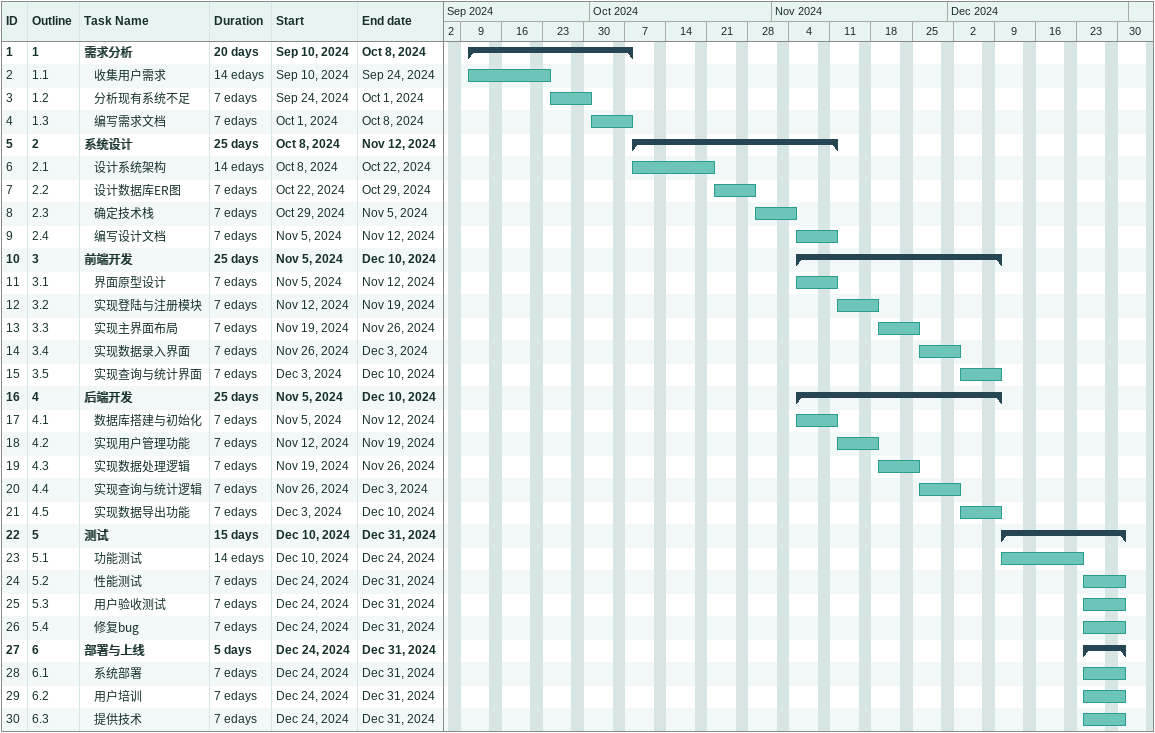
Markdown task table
| ID | WBS | Task | Duration | Start | Finish |
|---|---|---|---|---|---|
| 1 | 1 | **需求分析** | 20d | 2024-09-10 | 2024-10-08 |
| 2 | 1.1 | 收集用户需求 | 14ed | 2024-09-10 | 2024-09-24 |
| 3 | 1.2 | 分析现有系统不足 | 7ed | 2024-09-24 | 2024-10-01 |
| 4 | 1.3 | 编写需求文档 | 7ed | 2024-10-01 | 2024-10-08 |
| 5 | 2 | **系统设计** | 25d | 2024-10-08 | 2024-11-12 |
| 6 | 2.1 | 设计系统架构 | 14ed | 2024-10-08 | 2024-10-22 |
| 7 | 2.2 | 设计数据库ER图 | 7ed | 2024-10-22 | 2024-10-29 |
| 8 | 2.3 | 确定技术栈 | 7ed | 2024-10-29 | 2024-11-05 |
| 9 | 2.4 | 编写设计文档 | 7ed | 2024-11-05 | 2024-11-12 |
| 10 | 3 | **前端开发** | 25d | 2024-11-05 | 2024-12-10 |
| 11 | 3.1 | 界面原型设计 | 7ed | 2024-11-05 | 2024-11-12 |
| 12 | 3.2 | 实现登陆与注册模块 | 7ed | 2024-11-12 | 2024-11-19 |
| 13 | 3.3 | 实现主界面布局 | 7ed | 2024-11-19 | 2024-11-26 |
| 14 | 3.4 | 实现数据录入界面 | 7ed | 2024-11-26 | 2024-12-03 |
| 15 | 3.5 | 实现查询与统计界面 | 7ed | 2024-12-03 | 2024-12-10 |
| 16 | 4 | **后端开发** | 25d | 2024-11-05 | 2024-12-10 |
| 17 | 4.1 | 数据库搭建与初始化 | 7ed | 2024-11-05 | 2024-11-12 |
| 18 | 4.2 | 实现用户管理功能 | 7ed | 2024-11-12 | 2024-11-19 |
| 19 | 4.3 | 实现数据处理逻辑 | 7ed | 2024-11-19 | 2024-11-26 |
| 20 | 4.4 | 实现查询与统计逻辑 | 7ed | 2024-11-26 | 2024-12-03 |
| 21 | 4.5 | 实现数据导出功能 | 7ed | 2024-12-03 | 2024-12-10 |
| 22 | 5 | **测试** | 15d | 2024-12-10 | 2024-12-31 |
| 23 | 5.1 | 功能测试 | 14ed | 2024-12-10 | 2024-12-24 |
| 24 | 5.2 | 性能测试 | 7ed | 2024-12-24 | 2024-12-31 |
| 25 | 5.3 | 用户验收测试 | 7ed | 2024-12-24 | 2024-12-31 |
| 26 | 5.4 | 修复bug | 7ed | 2024-12-24 | 2024-12-31 |
| 27 | 6 | **部署与上线** | 5d | 2024-12-24 | 2024-12-31 |
| 28 | 6.1 | 系统部署 | 7ed | 2024-12-24 | 2024-12-31 |
| 29 | 6.2 | 用户培训 | 7ed | 2024-12-24 | 2024-12-31 |
| 30 | 6.3 | 提供技术 | 7ed | 2024-12-24 | 2024-12-31 |
